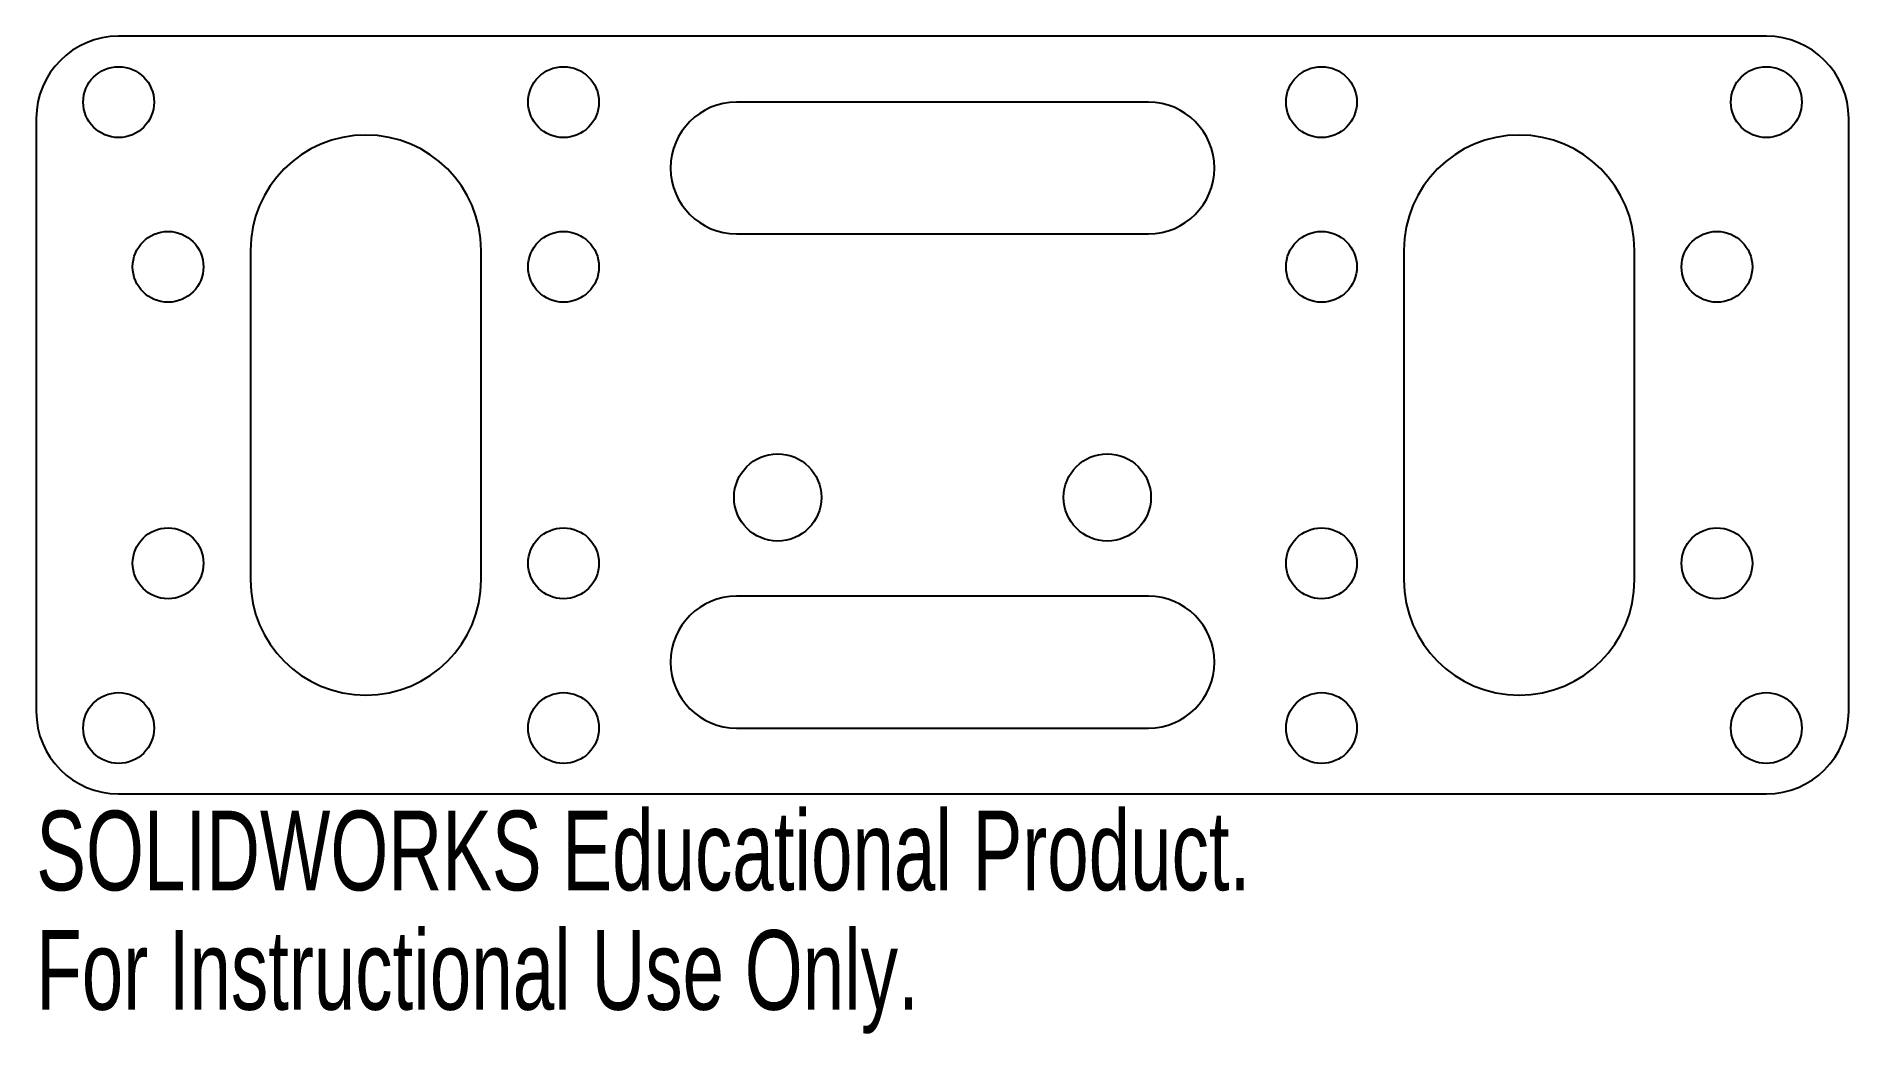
# Model space of a CAD drawing. Header units: millimetres. Extents: x -55 to 55, y -38 to 23.
import ezdxf

# ---------------------------------------------------------------- set-up
doc = ezdxf.new("R2010")
doc.units = ezdxf.units.MM
doc.styles.add('SLDTEXTSTYLE0', font='TXT', dxfattribs={"width": 0.7})

msp = doc.modelspace()

# ---------------------------------------------------------------- linework, layer by layer
at = {"color": 7, "linetype": 'Continuous', "lineweight": 25}
for p, q in [((50, 23), (-50, 23)), ((12.5, 19), (-12.5, 19)), ((-55, 18), (-55, -18)), ((55, -18), (55, 18)), ((-12.5, 11), (12.5, 11)), ((-42, 10), (-42, -10)), ((-28, -10), (-28, 10)), ((28, 10), (28, -10)), ((42, -10), (42, 10)), ((12.5, -11), (-12.5, -11)), ((-12.5, -19), (12.5, -19)), ((-50, -23), (50, -23))]:
    msp.add_line(p, q, dxfattribs=at)
for centre, radius in [((-50, 19), 2.15), ((-23, 19), 2.15), ((23, 19), 2.15), ((50, 19), 2.15), ((-47, 9), 2.15), ((-23, 9), 2.15), ((23, 9), 2.15), ((47, 9), 2.15), ((-10, -5), 2.65), ((10, -5), 2.65), ((-47, -9), 2.15), ((-23, -9), 2.15), ((23, -9), 2.15), ((47, -9), 2.15), ((-50, -19), 2.15), ((-23, -19), 2.15), ((23, -19), 2.15), ((50, -19), 2.15)]:
    msp.add_circle(centre, radius, dxfattribs=at)
for centre, radius, start, end in [((-50, 18), 5, 90, 180), ((50, 18), 5, 0, 90), ((-12.5, 15), 4, 90, 270), ((12.5, 15), 4, 270, 90), ((-35, 10), 7, 0, 180), ((35, 10), 7, 0, 180), ((-35, -10), 7, 180, 0), ((-12.5, -15), 4, 90, 270), ((12.5, -15), 4, 270, 90), ((35, -10), 7, 180, 0), ((-50, -18), 5, 180, 270), ((50, -18), 5, 270, 0)]:
    msp.add_arc(centre, radius, start, end, dxfattribs=at)

# ---------------------------------------------------------------- texts
at = {"color": 7, "linetype": 'Continuous', "char_height": 4.8336, "attachment_point": 1, "style": 'SLDTEXTSTYLE0'}
for s, insert in [('SOLIDWORKS Educational Product.', (-55, -24.02)), ('For Instructional Use Only.', (-55, -31.27))]:
    msp.add_mtext(s, dxfattribs=dict(at, insert=insert))

doc.saveas('drawing.dxf')
